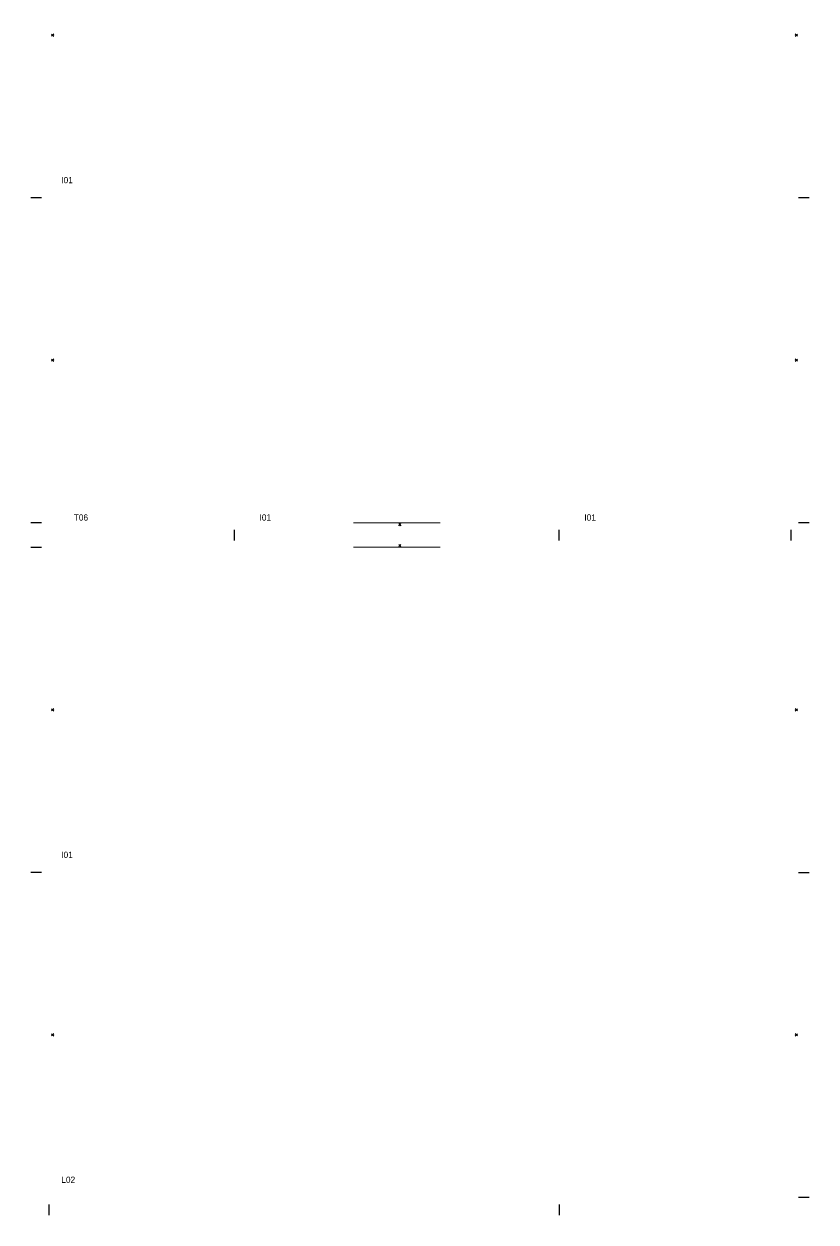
# Model space of a CAD drawing. Header units: inches. Extents: x 162 to 11993, y 18 to 332.
# Drawn here: x 6551 to 6653.5, y 17.5 to 172.4 of the extents above; entities that cross this region are included whole.
import ezdxf
from ezdxf.enums import TextEntityAlignment as Align

# ---------------------------------------------------------------- set-up
doc = ezdxf.new("R2010")
doc.units = ezdxf.units.IN
doc.header["$MEASUREMENT"] = 0
for name, color, linetype in [('DD2D_Geometry', 7, 'Continuous'), ('ENFASIS NEW', 7, 'Continuous'), ('Id Unión', 7, 'Continuous')]:
    doc.layers.add(name, color=color, linetype=linetype)
doc.styles.get("Standard").update_dxf_attribs({"font": 'stylu.ttf'})

# ---------------------------------------------------------------- blocks, each defined once
blk = doc.blocks.new('DD40102442AB')
at = {"color": 1}
for p, q in [((0.0035, -0.0035), (-0.0035, 0.0035)), ((0.0035, 0.0035), (-0.0035, -0.0035))]:
    blk.add_line(p, q, dxfattribs=at)
blk.add_point((0, 0))
blk.add_point((0, 0))
blk.add_point((0, 0), dxfattribs=at)
blk = doc.blocks.new('DD40103042AB')
at = {"color": 1}
for p, q in [((0.0035, -0.0035), (-0.0035, 0.0035)), ((0.0035, 0.0035), (-0.0035, -0.0035))]:
    blk.add_line(p, q, dxfattribs=at)
blk.add_point((0, 0))
blk.add_point((0, 0))
blk.add_point((0, 0), dxfattribs=at)
blk = doc.blocks.new('DD101030423D')
blk.add_line((0, 0.0175), (0, -0.0175))
blk = doc.blocks.new('SPACE_DD10103042')
blk.add_blockref('DD101030423D', (0, 0))
blk = doc.blocks.new('DD101042423D')
blk.add_line((0, 0.0175), (0, -0.0175))
blk = doc.blocks.new('SPACE_DD10104242')
blk.add_blockref('DD101042423D', (0, 0))
blk = doc.blocks.new('DD101024423D')
blk.add_line((0, 0.0175), (0, -0.0175))
blk = doc.blocks.new('SPACE_DD10102442')
blk.add_blockref('DD101024423D', (0, 0))
blk = doc.blocks.new('DD101042303D')
blk.add_line((0, 0.0175), (0, -0.0175))
blk = doc.blocks.new('SPACE_DD10104230')
blk.add_blockref('DD101042303D', (0, 0))
blk = doc.blocks.new('DD20152429')
blk.add_attdef('A', text='', height=0.03).set_placement((0.3, 0.156, 0.012), align=Align.MIDDLE_CENTER)
blk = doc.blocks.new('DD20112412')
blk.add_attdef('A', text='', height=0.03).set_placement((0.3, 0.156, 0.012), align=Align.MIDDLE_CENTER)
blk = doc.blocks.new('DD20152423')
blk.add_attdef('A', text='', height=0.03).set_placement((0.3, 0.156, 0.012), align=Align.MIDDLE_CENTER)
blk = doc.blocks.new('DD20112406')
blk.add_attdef('A', text='', height=0.03).set_placement((0.3, 0.076, 0.012), align=Align.MIDDLE_CENTER)
blk = doc.blocks.new('DD20153029')
blk.add_attdef('A', text='', height=0.03).set_placement((0.376, 0.156, 0.012), align=Align.MIDDLE_CENTER)
blk = doc.blocks.new('DD20113012')
blk.add_attdef('A', text='', height=0.03).set_placement((0.376, 0.156, 0.012), align=Align.MIDDLE_CENTER)
blk = doc.blocks.new('DD20153023')
blk.add_attdef('A', text='', height=0.03).set_placement((0.376, 0.156, 0.012), align=Align.MIDDLE_CENTER)
blk = doc.blocks.new('DD20113006')
blk.add_attdef('A', text='', height=0.03).set_placement((0.376, 0.076, 0.012), align=Align.MIDDLE_CENTER)
blk = doc.blocks.new('DD20154229')
blk.add_attdef('A', text='', height=0.03).set_placement((0.5285, 0.156, 0.012), align=Align.MIDDLE_CENTER)
blk = doc.blocks.new('DD20114212')
blk.add_attdef('A', text='', height=0.03).set_placement((0.5285, 0.156, 0.012), align=Align.MIDDLE_CENTER)
blk = doc.blocks.new('DD20154223')
blk.add_attdef('A', text='', height=0.03).set_placement((0.5285, 0.156, 0.012), align=Align.MIDDLE_CENTER)
blk = doc.blocks.new('DD20114206')
blk.add_attdef('A', text='', height=0.03).set_placement((0.5285, 0.076, 0.012), align=Align.MIDDLE_CENTER)
blk = doc.blocks.new('DD20154217')
blk.add_attdef('A', text='', height=0.03).set_placement((0.5285, 0.156, 0.012), align=Align.MIDDLE_CENTER)
blk = doc.blocks.new('DD20314212')
at = {"color": 0, "linetype": 'Continuous', "lineweight": 0}
for p, q in [((0.4935, 0.164, 0.012), (0.4935, 0.129, 0.012)), ((0.5635, 0.164, 0.012), (0.4935, 0.164, 0.012)), ((0.5635, 0.129, 0.012), (0.5635, 0.164, 0.012)), ((0.4935, 0.129, 0.012), (0.5635, 0.129, 0.012)), ((0.671, 0.1065, 0.012), (0.386, 0.1065, 0.012)), ((0.386, 0.1065, 0.012), (0.386, 0.0165, 0.012)), ((0.671, 0.0165, 0.012), (0.671, 0.1065, 0.012)), ((0.386, 0.0165, 0.012), (0.671, 0.0165, 0.012))]:
    blk.add_line(p, q, dxfattribs=at)
for centre, start, end in [((0.487, 0.1465, 0.012), 0, 180), ((0.487, 0.1465, 0.012), 180, 0), ((0.57, 0.1465, 0.012), 0, 180), ((0.57, 0.1465, 0.012), 180, 0)]:
    blk.add_arc(centre, 0.00159, start, end, dxfattribs=at)
blk.add_attdef('A', text='', height=0.03).set_placement((0.1483, 0.1978, 0.015), align=Align.MIDDLE_CENTER)
blk = doc.blocks.new('DD80012414')
blk.add_attdef('A', text='', height=0.03).set_placement((0.3113, 0.1407, 0.009), align=Align.MIDDLE_CENTER)
blk = doc.blocks.new('DD80013014')
blk.add_attdef('A', text='', height=0.03).set_placement((0.3661, 0.1407, 0.009), align=Align.MIDDLE_CENTER)
blk = doc.blocks.new('DD80014214')
blk.add_attdef('A', text='', height=0.03).set_placement((0.5176, 0.1407, 0.009), align=Align.MIDDLE_CENTER)

msp = doc.modelspace()

# ---------------------------------------------------------------- block references
at = {"layer": 'DD2D_Geometry', "extrusion": (-1, 1.22465e-16, 2.22045e-16)}
ref = msp.add_blockref('DD20114206', (-191.79, 22.99, -6551.51), dxfattribs=dict(at, xscale=39.3700787401575, yscale=39.3700787401575, zscale=39.3700787401575))
ref.add_attrib('A', 'TR0', dxfattribs={"layer": '0', "extrusion": (-1, 1.22465e-16, 2.22045e-16), "height": 1.181}).set_placement((-170.98, 25.98, -6551.03), align=Align.MIDDLE_CENTER)
ref = msp.add_blockref('DD20114212', (-191.79, 28.98, -6650.76), dxfattribs=dict(at, xscale=39.3700787401575, yscale=39.3700787401575, zscale=39.3700787401575))
ref.add_attrib('A', 'TR0', dxfattribs={"layer": '0', "extrusion": (-1, 1.22465e-16, 2.22045e-16), "height": 1.181}).set_placement((-170.98, 35.12, -6650.29), align=Align.MIDDLE_CENTER)
at = {"layer": 'DD2D_Geometry', "extrusion": (1, 0, 2.22045e-16)}
ref = msp.add_blockref('DD20114212', (150.17, 28.98, 6652.99), dxfattribs=dict(at, xscale=39.3700787401575, yscale=39.3700787401575, zscale=39.3700787401575))
ref.add_attrib('A', 'TR0', dxfattribs={"layer": '0', "extrusion": (1, 0, 2.22045e-16), "height": 1.181}).set_placement((170.98, 35.12, 6653.46), align=Align.MIDDLE_CENTER)
at = {"layer": 'DD2D_Geometry', "extrusion": (-1, 1.22465e-16, 2.22045e-16)}
ref = msp.add_blockref('DD20154223', (-191.79, 0, -6551.51), dxfattribs=dict(at, xscale=39.3700787401575, yscale=39.3700787401575, zscale=39.3700787401575))
ref.add_attrib('A', 'S', dxfattribs={"layer": '0', "extrusion": (-1, 1.22465e-16, 2.22045e-16), "height": 1.18}).set_placement((-170.98, 6.14, -6551.03), align=Align.MIDDLE_CENTER)
at = {"layer": 'DD2D_Geometry', "extrusion": (1, 0, 2.22045e-16)}
ref = msp.add_blockref('DD20154229', (150.17, 0, 6553.74), dxfattribs=dict(at, xscale=39.3700787401575, yscale=39.3700787401575, zscale=39.3700787401575))
ref.add_attrib('A', 'S', dxfattribs={"layer": '0', "extrusion": (1, 0, 2.22045e-16), "height": 1.18}).set_placement((170.98, 6.14, 6554.21), align=Align.MIDDLE_CENTER)
at = {"layer": 'DD2D_Geometry', "extrusion": (-1, 1.22465e-16, 2.22045e-16)}
ref = msp.add_blockref('DD20154229', (-191.79, 0, -6650.76), dxfattribs=dict(at, xscale=39.3700787401575, yscale=39.3700787401575, zscale=39.3700787401575))
ref.add_attrib('A', 'S', dxfattribs={"layer": '0', "extrusion": (-1, 1.22465e-16, 2.22045e-16), "height": 1.18}).set_placement((-170.98, 6.14, -6650.29), align=Align.MIDDLE_CENTER)
at = {"layer": 'DD2D_Geometry', "extrusion": (1, 0, 2.22045e-16)}
ref = msp.add_blockref('DD80014214', (149.98, 41.06, 6651.64), dxfattribs=dict(at, xscale=39.3700787401575, yscale=39.3700787401575, zscale=39.3700787401575))
ref.add_attrib('A', 'V', dxfattribs={"layer": '0', "extrusion": (1, 0, 2.22045e-16), "height": 1.18}).set_placement((170.36, 46.6, 6651.99), align=Align.MIDDLE_CENTER)
ref = msp.add_blockref('DD20154229', (150.17, 0, 6652.99), dxfattribs=dict(at, xscale=39.3700787401575, yscale=39.3700787401575, zscale=39.3700787401575))
ref.add_attrib('A', 'S', dxfattribs={"layer": '0', "extrusion": (1, 0, 2.22045e-16), "height": 1.18}).set_placement((170.98, 6.14, 6653.46), align=Align.MIDDLE_CENTER)
at = {"layer": 'DD2D_Geometry', "xscale": 39.3700787401575, "yscale": 39.3700787401575, "zscale": 39.3700787401575}
for name, p, rotation in [('SPACE_DD10104230', (6552.62, 149.98), 90), ('SPACE_DD10104242', (6651.87, 149.98), 90), ('SPACE_DD10104230', (6552.62, 107.97), 90), ('SPACE_DD10102442', (6578.25, 106.35), 180), ('SPACE_DD10104242', (6620.26, 106.35), 180), ('SPACE_DD10103042', (6650.26, 106.35), 180), ('SPACE_DD10104242', (6651.87, 107.97), 90), ('SPACE_DD10104230', (6552.62, 104.74), 270), ('SPACE_DD10104230', (6552.62, 62.73), 270), ('SPACE_DD10104242', (6651.87, 62.73), 90), ('SPACE_DD10104242', (6651.87, 20.72), 90)]:
    msp.add_blockref(name, p, dxfattribs=dict(at, rotation=rotation))
at = {"layer": 'DD2D_Geometry', "extrusion": (-1, 1.22465e-16, 2.22045e-16)}
ref = msp.add_blockref('DD20114206', (-149.78, 22.99, -6551.51), dxfattribs=dict(at, xscale=39.3700787401575, yscale=39.3700787401575, zscale=39.3700787401575))
ref.add_attrib('A', 'TR0', dxfattribs={"layer": '0', "extrusion": (-1, 1.22465e-16, 2.22045e-16), "height": 1.181}).set_placement((-128.97, 25.98, -6551.03), align=Align.MIDDLE_CENTER)
ref = msp.add_blockref('DD20114212', (-149.78, 28.98, -6650.76), dxfattribs=dict(at, xscale=39.3700787401575, yscale=39.3700787401575, zscale=39.3700787401575))
ref.add_attrib('A', 'TR0', dxfattribs={"layer": '0', "extrusion": (-1, 1.22465e-16, 2.22045e-16), "height": 1.181}).set_placement((-128.97, 35.12, -6650.29), align=Align.MIDDLE_CENTER)
at = {"layer": 'DD2D_Geometry', "extrusion": (1, 0, 2.22045e-16)}
ref = msp.add_blockref('DD20114212', (108.17, 28.98, 6652.99), dxfattribs=dict(at, xscale=39.3700787401575, yscale=39.3700787401575, zscale=39.3700787401575))
ref.add_attrib('A', 'TR0', dxfattribs={"layer": '0', "extrusion": (1, 0, 2.22045e-16), "height": 1.181}).set_placement((128.97, 35.12, 6653.46), align=Align.MIDDLE_CENTER)
at = {"layer": 'DD2D_Geometry', "extrusion": (-1, 1.22465e-16, 2.22045e-16)}
ref = msp.add_blockref('DD20154223', (-149.78, 0, -6551.51), dxfattribs=dict(at, xscale=39.3700787401575, yscale=39.3700787401575, zscale=39.3700787401575))
ref.add_attrib('A', 'S', dxfattribs={"layer": '0', "extrusion": (-1, 1.22465e-16, 2.22045e-16), "height": 1.18}).set_placement((-128.97, 6.14, -6551.03), align=Align.MIDDLE_CENTER)
at = {"layer": 'DD2D_Geometry', "extrusion": (1, 0, 2.22045e-16)}
ref = msp.add_blockref('DD20154229', (108.17, 0, 6553.74), dxfattribs=dict(at, xscale=39.3700787401575, yscale=39.3700787401575, zscale=39.3700787401575))
ref.add_attrib('A', 'S', dxfattribs={"layer": '0', "extrusion": (1, 0, 2.22045e-16), "height": 1.18}).set_placement((128.97, 6.14, 6554.21), align=Align.MIDDLE_CENTER)
at = {"layer": 'DD2D_Geometry', "extrusion": (-1, 1.22465e-16, 2.22045e-16)}
ref = msp.add_blockref('DD20154229', (-149.78, 0, -6650.76), dxfattribs=dict(at, xscale=39.3700787401575, yscale=39.3700787401575, zscale=39.3700787401575))
ref.add_attrib('A', 'S', dxfattribs={"layer": '0', "extrusion": (-1, 1.22465e-16, 2.22045e-16), "height": 1.18}).set_placement((-128.97, 6.14, -6650.29), align=Align.MIDDLE_CENTER)
at = {"layer": 'DD2D_Geometry', "extrusion": (1, 0, 2.22045e-16)}
ref = msp.add_blockref('DD80014214', (107.97, 41.06, 6651.64), dxfattribs=dict(at, xscale=39.3700787401575, yscale=39.3700787401575, zscale=39.3700787401575))
ref.add_attrib('A', 'V', dxfattribs={"layer": '0', "extrusion": (1, 0, 2.22045e-16), "height": 1.18}).set_placement((128.35, 46.6, 6651.99), align=Align.MIDDLE_CENTER)
ref = msp.add_blockref('DD20154229', (108.17, 0, 6652.99), dxfattribs=dict(at, xscale=39.3700787401575, yscale=39.3700787401575, zscale=39.3700787401575))
ref.add_attrib('A', 'S', dxfattribs={"layer": '0', "extrusion": (1, 0, 2.22045e-16), "height": 1.18}).set_placement((128.97, 6.14, 6653.46), align=Align.MIDDLE_CENTER)
at = {"layer": 'DD2D_Geometry', "extrusion": (0, 1, 2.22045e-16)}
ref = msp.add_blockref('DD20112412', (-6578.05, 28.98, 107.47), dxfattribs=dict(at, xscale=39.3700787401575, yscale=39.3700787401575, zscale=39.3700787401575))
ref.add_attrib('A', 'TR0', dxfattribs={"layer": '0', "extrusion": (0, 1, 2.22045e-16), "height": 1.181}).set_placement((-6566.24, 35.12, 107.94), align=Align.MIDDLE_CENTER)
ref = msp.add_blockref('DD20152429', (-6578.05, 0, 107.47), dxfattribs=dict(at, xscale=39.3700787401575, yscale=39.3700787401575, zscale=39.3700787401575))
ref.add_attrib('A', 'S', dxfattribs={"layer": '0', "extrusion": (0, 1, 2.22045e-16), "height": 1.18}).set_placement((-6566.24, 6.14, 107.94), align=Align.MIDDLE_CENTER)
ref = msp.add_blockref('DD20314212', (-6620.06, 16.97, 107.47), dxfattribs=dict(at, xscale=39.3700787401575, yscale=39.3700787401575, zscale=39.3700787401575))
ref.add_attrib('A', 'S', dxfattribs={"layer": '0', "extrusion": (0, 1, 2.22045e-16), "height": 1.18}).set_placement((-6614.22, 24.76, 108.06), align=Align.MIDDLE_CENTER)
ref = msp.add_blockref('DD20114212', (-6620.06, 28.74, 107.47), dxfattribs=dict(at, xscale=39.3700787401575, yscale=39.3700787401575, zscale=39.3700787401575))
ref.add_attrib('A', 'TR0', dxfattribs={"layer": '0', "extrusion": (0, 1, 2.22045e-16), "height": 1.181}).set_placement((-6599.26, 34.88, 107.94), align=Align.MIDDLE_CENTER)
ref = msp.add_blockref('DD20154217', (-6620.06, 0, 107.47), dxfattribs=dict(at, xscale=39.3700787401575, yscale=39.3700787401575, zscale=39.3700787401575))
ref.add_attrib('A', 'S', dxfattribs={"layer": '0', "extrusion": (0, 1, 2.22045e-16), "height": 1.18}).set_placement((-6599.26, 6.14, 107.94), align=Align.MIDDLE_CENTER)
ref = msp.add_blockref('DD20113012', (-6650.06, 28.98, 107.47), dxfattribs=dict(at, xscale=39.3700787401575, yscale=39.3700787401575, zscale=39.3700787401575))
ref.add_attrib('A', 'TR0', dxfattribs={"layer": '0', "extrusion": (0, 1, 2.22045e-16), "height": 1.181}).set_placement((-6635.26, 35.12, 107.94), align=Align.MIDDLE_CENTER)
ref = msp.add_blockref('DD20153029', (-6650.06, 0, 107.47), dxfattribs=dict(at, xscale=39.3700787401575, yscale=39.3700787401575, zscale=39.3700787401575))
ref.add_attrib('A', 'S', dxfattribs={"layer": '0', "extrusion": (0, 1, 2.22045e-16), "height": 1.18}).set_placement((-6635.26, 6.14, 107.94), align=Align.MIDDLE_CENTER)
ref = msp.add_blockref('DD80012414', (-6578.25, 41.06, 106.12), dxfattribs=dict(at, xscale=39.3700787401575, yscale=39.3700787401575, zscale=39.3700787401575))
ref.add_attrib('A', 'V', dxfattribs={"layer": '0', "extrusion": (0, 1, 2.22045e-16), "height": 1.18}).set_placement((-6566, 46.6, 106.47), align=Align.MIDDLE_CENTER)
ref = msp.add_blockref('DD80014214', (-6620.26, 41.06, 106.12), dxfattribs=dict(at, xscale=39.3700787401575, yscale=39.3700787401575, zscale=39.3700787401575))
ref.add_attrib('A', 'V', dxfattribs={"layer": '0', "extrusion": (0, 1, 2.22045e-16), "height": 1.18}).set_placement((-6599.88, 46.6, 106.47), align=Align.MIDDLE_CENTER)
ref = msp.add_blockref('DD80013014', (-6650.26, 41.06, 106.12), dxfattribs=dict(at, xscale=39.3700787401575, yscale=39.3700787401575, zscale=39.3700787401575))
ref.add_attrib('A', 'V', dxfattribs={"layer": '0', "extrusion": (0, 1, 2.22045e-16), "height": 1.18}).set_placement((-6635.85, 46.6, 106.47), align=Align.MIDDLE_CENTER)
at = {"layer": 'DD2D_Geometry', "extrusion": (-1.22465e-16, -1, 2.22045e-16)}
ref = msp.add_blockref('DD20112412', (6554.43, 28.98, -105.24), dxfattribs=dict(at, xscale=39.3700787401575, yscale=39.3700787401575, zscale=39.3700787401575))
ref.add_attrib('A', 'TR0', dxfattribs={"layer": '0', "extrusion": (-1.22465e-16, -1, 2.22045e-16), "height": 1.181}).set_placement((6566.24, 35.12, -104.77), align=Align.MIDDLE_CENTER)
ref = msp.add_blockref('DD20152429', (6554.43, 0, -105.24), dxfattribs=dict(at, xscale=39.3700787401575, yscale=39.3700787401575, zscale=39.3700787401575))
ref.add_attrib('A', 'S', dxfattribs={"layer": '0', "extrusion": (-1.22465e-16, -1, 2.22045e-16), "height": 1.18}).set_placement((6566.24, 6.14, -104.77), align=Align.MIDDLE_CENTER)
ref = msp.add_blockref('DD20314212', (6578.45, 16.97, -105.24), dxfattribs=dict(at, xscale=39.3700787401575, yscale=39.3700787401575, zscale=39.3700787401575))
ref.add_attrib('A', 'S', dxfattribs={"layer": '0', "extrusion": (-1.22465e-16, -1, 2.22045e-16), "height": 1.18}).set_placement((6584.29, 24.76, -104.65), align=Align.MIDDLE_CENTER)
ref = msp.add_blockref('DD20114212', (6578.45, 28.74, -105.24), dxfattribs=dict(at, xscale=39.3700787401575, yscale=39.3700787401575, zscale=39.3700787401575))
ref.add_attrib('A', 'TR0', dxfattribs={"layer": '0', "extrusion": (-1.22465e-16, -1, 2.22045e-16), "height": 1.181}).set_placement((6599.26, 34.88, -104.77), align=Align.MIDDLE_CENTER)
ref = msp.add_blockref('DD20154217', (6578.45, 0, -105.24), dxfattribs=dict(at, xscale=39.3700787401575, yscale=39.3700787401575, zscale=39.3700787401575))
ref.add_attrib('A', 'S', dxfattribs={"layer": '0', "extrusion": (-1.22465e-16, -1, 2.22045e-16), "height": 1.18}).set_placement((6599.26, 6.14, -104.77), align=Align.MIDDLE_CENTER)
ref = msp.add_blockref('DD20113012', (6620.46, 28.98, -105.24), dxfattribs=dict(at, xscale=39.3700787401575, yscale=39.3700787401575, zscale=39.3700787401575))
ref.add_attrib('A', 'TR0', dxfattribs={"layer": '0', "extrusion": (-1.22465e-16, -1, 2.22045e-16), "height": 1.181}).set_placement((6635.26, 35.12, -104.77), align=Align.MIDDLE_CENTER)
ref = msp.add_blockref('DD20153029', (6620.46, 0, -105.24), dxfattribs=dict(at, xscale=39.3700787401575, yscale=39.3700787401575, zscale=39.3700787401575))
ref.add_attrib('A', 'S', dxfattribs={"layer": '0', "extrusion": (-1.22465e-16, -1, 2.22045e-16), "height": 1.18}).set_placement((6635.26, 6.14, -104.77), align=Align.MIDDLE_CENTER)
at = {"layer": 'DD2D_Geometry', "extrusion": (-1, 0, 2.22045e-16)}
ref = msp.add_blockref('DD20114206', (-104.54, 22.99, -6551.51), dxfattribs=dict(at, xscale=39.3700787401575, yscale=39.3700787401575, zscale=39.3700787401575))
ref.add_attrib('A', 'TR0', dxfattribs={"layer": '0', "extrusion": (-1, 0, 2.22045e-16), "height": 1.181}).set_placement((-83.74, 25.98, -6551.03), align=Align.MIDDLE_CENTER)
ref = msp.add_blockref('DD20154223', (-104.54, 0, -6551.51), dxfattribs=dict(at, xscale=39.3700787401575, yscale=39.3700787401575, zscale=39.3700787401575))
ref.add_attrib('A', 'S', dxfattribs={"layer": '0', "extrusion": (-1, 0, 2.22045e-16), "height": 1.18}).set_placement((-83.74, 6.14, -6551.03), align=Align.MIDDLE_CENTER)
at = {"layer": 'DD2D_Geometry', "extrusion": (1, -1.22465e-16, 2.22045e-16)}
ref = msp.add_blockref('DD20154229', (62.93, 0, 6553.74), dxfattribs=dict(at, xscale=39.3700787401575, yscale=39.3700787401575, zscale=39.3700787401575))
ref.add_attrib('A', 'S', dxfattribs={"layer": '0', "extrusion": (1, -1.22465e-16, 2.22045e-16), "height": 1.18}).set_placement((83.74, 6.14, 6554.21), align=Align.MIDDLE_CENTER)
at = {"layer": 'DD2D_Geometry', "extrusion": (-1, 1.22465e-16, 2.22045e-16)}
ref = msp.add_blockref('DD20114212', (-104.54, 28.98, -6650.76), dxfattribs=dict(at, xscale=39.3700787401575, yscale=39.3700787401575, zscale=39.3700787401575))
ref.add_attrib('A', 'TR0', dxfattribs={"layer": '0', "extrusion": (-1, 1.22465e-16, 2.22045e-16), "height": 1.181}).set_placement((-83.74, 35.12, -6650.29), align=Align.MIDDLE_CENTER)
ref = msp.add_blockref('DD20154229', (-104.54, 0, -6650.76), dxfattribs=dict(at, xscale=39.3700787401575, yscale=39.3700787401575, zscale=39.3700787401575))
ref.add_attrib('A', 'S', dxfattribs={"layer": '0', "extrusion": (-1, 1.22465e-16, 2.22045e-16), "height": 1.18}).set_placement((-83.74, 6.14, -6650.29), align=Align.MIDDLE_CENTER)
at = {"layer": 'DD2D_Geometry', "extrusion": (1, 0, 2.22045e-16)}
ref = msp.add_blockref('DD20114212', (62.93, 28.98, 6652.99), dxfattribs=dict(at, xscale=39.3700787401575, yscale=39.3700787401575, zscale=39.3700787401575))
ref.add_attrib('A', 'TR0', dxfattribs={"layer": '0', "extrusion": (1, 0, 2.22045e-16), "height": 1.181}).set_placement((83.74, 35.12, 6653.46), align=Align.MIDDLE_CENTER)
ref = msp.add_blockref('DD20154229', (62.93, 0, 6652.99), dxfattribs=dict(at, xscale=39.3700787401575, yscale=39.3700787401575, zscale=39.3700787401575))
ref.add_attrib('A', 'S', dxfattribs={"layer": '0', "extrusion": (1, 0, 2.22045e-16), "height": 1.18}).set_placement((83.74, 6.14, 6653.46), align=Align.MIDDLE_CENTER)
ref = msp.add_blockref('DD80014214', (62.73, 41.06, 6651.64), dxfattribs=dict(at, xscale=39.3700787401575, yscale=39.3700787401575, zscale=39.3700787401575))
ref.add_attrib('A', 'V', dxfattribs={"layer": '0', "extrusion": (1, 0, 2.22045e-16), "height": 1.18}).set_placement((83.11, 46.6, 6651.99), align=Align.MIDDLE_CENTER)
at = {"layer": 'DD2D_Geometry', "extrusion": (-1, 0, 2.22045e-16)}
ref = msp.add_blockref('DD20114206', (-62.54, 22.99, -6551.51), dxfattribs=dict(at, xscale=39.3700787401575, yscale=39.3700787401575, zscale=39.3700787401575))
ref.add_attrib('A', 'TR0', dxfattribs={"layer": '0', "extrusion": (-1, 0, 2.22045e-16), "height": 1.181}).set_placement((-41.73, 25.98, -6551.03), align=Align.MIDDLE_CENTER)
ref = msp.add_blockref('DD20154223', (-62.54, 0, -6551.51), dxfattribs=dict(at, xscale=39.3700787401575, yscale=39.3700787401575, zscale=39.3700787401575))
ref.add_attrib('A', 'S', dxfattribs={"layer": '0', "extrusion": (-1, 0, 2.22045e-16), "height": 1.18}).set_placement((-41.73, 6.14, -6551.03), align=Align.MIDDLE_CENTER)
at = {"layer": 'DD2D_Geometry', "extrusion": (1, -1.22465e-16, 2.22045e-16)}
ref = msp.add_blockref('DD20154229', (20.92, 0, 6553.74), dxfattribs=dict(at, xscale=39.3700787401575, yscale=39.3700787401575, zscale=39.3700787401575))
ref.add_attrib('A', 'S', dxfattribs={"layer": '0', "extrusion": (1, -1.22465e-16, 2.22045e-16), "height": 1.18}).set_placement((41.73, 6.14, 6554.21), align=Align.MIDDLE_CENTER)
at = {"layer": 'DD2D_Geometry', "extrusion": (-1, 1.22465e-16, 2.22045e-16)}
ref = msp.add_blockref('DD20114212', (-62.54, 28.98, -6650.76), dxfattribs=dict(at, xscale=39.3700787401575, yscale=39.3700787401575, zscale=39.3700787401575))
ref.add_attrib('A', 'TR0', dxfattribs={"layer": '0', "extrusion": (-1, 1.22465e-16, 2.22045e-16), "height": 1.181}).set_placement((-41.73, 35.12, -6650.29), align=Align.MIDDLE_CENTER)
ref = msp.add_blockref('DD20154229', (-62.54, 0, -6650.76), dxfattribs=dict(at, xscale=39.3700787401575, yscale=39.3700787401575, zscale=39.3700787401575))
ref.add_attrib('A', 'S', dxfattribs={"layer": '0', "extrusion": (-1, 1.22465e-16, 2.22045e-16), "height": 1.18}).set_placement((-41.73, 6.14, -6650.29), align=Align.MIDDLE_CENTER)
at = {"layer": 'DD2D_Geometry', "extrusion": (1, 0, 2.22045e-16)}
ref = msp.add_blockref('DD20114212', (20.92, 28.98, 6652.99), dxfattribs=dict(at, xscale=39.3700787401575, yscale=39.3700787401575, zscale=39.3700787401575))
ref.add_attrib('A', 'TR0', dxfattribs={"layer": '0', "extrusion": (1, 0, 2.22045e-16), "height": 1.181}).set_placement((41.73, 35.12, 6653.46), align=Align.MIDDLE_CENTER)
ref = msp.add_blockref('DD20154229', (20.92, 0, 6652.99), dxfattribs=dict(at, xscale=39.3700787401575, yscale=39.3700787401575, zscale=39.3700787401575))
ref.add_attrib('A', 'S', dxfattribs={"layer": '0', "extrusion": (1, 0, 2.22045e-16), "height": 1.18}).set_placement((41.73, 6.14, 6653.46), align=Align.MIDDLE_CENTER)
ref = msp.add_blockref('DD80014214', (20.72, 41.06, 6651.64), dxfattribs=dict(at, xscale=39.3700787401575, yscale=39.3700787401575, zscale=39.3700787401575))
ref.add_attrib('A', 'V', dxfattribs={"layer": '0', "extrusion": (1, 0, 2.22045e-16), "height": 1.18}).set_placement((41.1, 46.6, 6651.99), align=Align.MIDDLE_CENTER)
at = {"layer": 'DD2D_Geometry', "extrusion": (1.22465e-16, 1, 2.22045e-16)}
ref = msp.add_blockref('DD20112412', (-6578.05, 28.98, 20.22), dxfattribs=dict(at, xscale=39.3700787401575, yscale=39.3700787401575, zscale=39.3700787401575))
ref.add_attrib('A', 'TR0', dxfattribs={"layer": '0', "extrusion": (1.22465e-16, 1, 2.22045e-16), "height": 1.181}).set_placement((-6566.24, 35.12, 20.7), align=Align.MIDDLE_CENTER)
ref = msp.add_blockref('DD20152429', (-6578.05, 0, 20.22), dxfattribs=dict(at, xscale=39.3700787401575, yscale=39.3700787401575, zscale=39.3700787401575))
ref.add_attrib('A', 'S', dxfattribs={"layer": '0', "extrusion": (1.22465e-16, 1, 2.22045e-16), "height": 1.18}).set_placement((-6566.24, 6.14, 20.7), align=Align.MIDDLE_CENTER)
ref = msp.add_blockref('DD20113012', (-6650.06, 28.98, 20.22), dxfattribs=dict(at, xscale=39.3700787401575, yscale=39.3700787401575, zscale=39.3700787401575))
ref.add_attrib('A', 'TR0', dxfattribs={"layer": '0', "extrusion": (1.22465e-16, 1, 2.22045e-16), "height": 1.181}).set_placement((-6635.26, 35.12, 20.7), align=Align.MIDDLE_CENTER)
ref = msp.add_blockref('DD20153029', (-6650.06, 0, 20.22), dxfattribs=dict(at, xscale=39.3700787401575, yscale=39.3700787401575, zscale=39.3700787401575))
ref.add_attrib('A', 'S', dxfattribs={"layer": '0', "extrusion": (1.22465e-16, 1, 2.22045e-16), "height": 1.18}).set_placement((-6635.26, 6.14, 20.7), align=Align.MIDDLE_CENTER)
at = {"layer": 'DD2D_Geometry', "xscale": 39.3700787401575, "yscale": 39.3700787401575, "zscale": 39.3700787401575}
for name, p in [('SPACE_DD10102442', (6554.24, 19.11)), ('SPACE_DD10103042', (6620.26, 19.11))]:
    msp.add_blockref(name, p, dxfattribs=at)
at = {"layer": 'DD2D_Geometry', "extrusion": (0, -1, 2.22045e-16)}
ref = msp.add_blockref('DD80012414', (6554.24, 41.06, -19.35), dxfattribs=dict(at, xscale=39.3700787401575, yscale=39.3700787401575, zscale=39.3700787401575))
ref.add_attrib('A', 'V', dxfattribs={"layer": '0', "extrusion": (0, -1, 2.22045e-16), "height": 1.18}).set_placement((6566.49, 46.6, -18.99), align=Align.MIDDLE_CENTER)
ref = msp.add_blockref('DD80013014', (6620.26, 41.06, -19.35), dxfattribs=dict(at, xscale=39.3700787401575, yscale=39.3700787401575, zscale=39.3700787401575))
ref.add_attrib('A', 'V', dxfattribs={"layer": '0', "extrusion": (0, -1, 2.22045e-16), "height": 1.18}).set_placement((6634.67, 46.6, -18.99), align=Align.MIDDLE_CENTER)
ref = msp.add_blockref('DD20112412', (6554.43, 22.99, -18), dxfattribs=dict(at, xscale=39.3700787401575, yscale=39.3700787401575, zscale=39.3700787401575))
ref.add_attrib('A', 'TR0', dxfattribs={"layer": '0', "extrusion": (0, -1, 2.22045e-16), "height": 1.181}).set_placement((6566.24, 29.13, -17.52), align=Align.MIDDLE_CENTER)
ref = msp.add_blockref('DD20112406', (6554.43, 34.76, -18), dxfattribs=dict(at, xscale=39.3700787401575, yscale=39.3700787401575, zscale=39.3700787401575))
ref.add_attrib('A', 'TR0', dxfattribs={"layer": '0', "extrusion": (0, -1, 2.22045e-16), "height": 1.181}).set_placement((6566.24, 37.76, -17.52), align=Align.MIDDLE_CENTER)
ref = msp.add_blockref('DD20152423', (6554.43, 0, -18), dxfattribs=dict(at, xscale=39.3700787401575, yscale=39.3700787401575, zscale=39.3700787401575))
ref.add_attrib('A', 'S', dxfattribs={"layer": '0', "extrusion": (0, -1, 2.22045e-16), "height": 1.18}).set_placement((6566.24, 6.14, -17.52), align=Align.MIDDLE_CENTER)
ref = msp.add_blockref('DD20113012', (6620.46, 22.99, -18), dxfattribs=dict(at, xscale=39.3700787401575, yscale=39.3700787401575, zscale=39.3700787401575))
ref.add_attrib('A', 'TR0', dxfattribs={"layer": '0', "extrusion": (0, -1, 2.22045e-16), "height": 1.181}).set_placement((6635.26, 29.13, -17.52), align=Align.MIDDLE_CENTER)
ref = msp.add_blockref('DD20113006', (6620.46, 34.76, -18), dxfattribs=dict(at, xscale=39.3700787401575, yscale=39.3700787401575, zscale=39.3700787401575))
ref.add_attrib('A', 'TR0', dxfattribs={"layer": '0', "extrusion": (0, -1, 2.22045e-16), "height": 1.181}).set_placement((6635.26, 37.76, -17.52), align=Align.MIDDLE_CENTER)
ref = msp.add_blockref('DD20153023', (6620.46, 0, -18), dxfattribs=dict(at, xscale=39.3700787401575, yscale=39.3700787401575, zscale=39.3700787401575))
ref.add_attrib('A', 'S', dxfattribs={"layer": '0', "extrusion": (0, -1, 2.22045e-16), "height": 1.18}).set_placement((6635.26, 6.14, -17.52), align=Align.MIDDLE_CENTER)
at = {"layer": 'ENFASIS NEW'}
for name, p, xscale, yscale, zscale, rotation in [('DD40102442AB', (6554.75, 170.98), 39.37007874015748, 39.37007874015748, 39.37007874015748, 90), ('DD40103042AB', (6650.91, 170.98), 39.37007874015748, 39.37007874015748, 39.37007874015748, 270), ('DD40102442AB', (6554.75, 128.97), 39.37007874015748, 39.37007874015748, 39.37007874015748, 90), ('DD40103042AB', (6650.91, 128.97), 39.37007874015748, 39.37007874015748, 39.37007874015748, 270), ('DD40102442AB', (6599.64, 107.7), 39.3700787401575, 39.3700787401575, 39.3700787401575, 180), ('DD40102442AB', (6554.75, 83.74), 39.37007874015748, 39.37007874015748, 39.37007874015748, 90), ('DD40103042AB', (6650.91, 83.74), 39.37007874015748, 39.37007874015748, 39.37007874015748, 270), ('DD40102442AB', (6554.75, 41.73), 39.37007874015748, 39.37007874015748, 39.37007874015748, 90), ('DD40103042AB', (6650.91, 41.73), 39.37007874015748, 39.37007874015748, 39.37007874015748, 270)]:
    msp.add_blockref(name, p, dxfattribs=dict(at, xscale=xscale, yscale=yscale, zscale=zscale, rotation=rotation))
at = {"layer": 'ENFASIS NEW', "xscale": 39.3700787401575, "yscale": 39.3700787401575, "zscale": 39.3700787401575}
msp.add_blockref('DD40102442AB', (6599.64, 105), dxfattribs=at)

# ---------------------------------------------------------------- texts
at = {"layer": 'Id Unión'}
for s, p in [('I01', (6555.86, 151.85)), ('T06', (6557.47, 108.22)), ('I01', (6581.49, 108.22)), ('I01', (6623.5, 108.22)), ('I01', (6555.86, 64.6)), ('L02', (6555.86, 22.59))]:
    msp.add_text(s, height=0.807, dxfattribs=at).set_placement(p)

doc.saveas('drawing.dxf')
